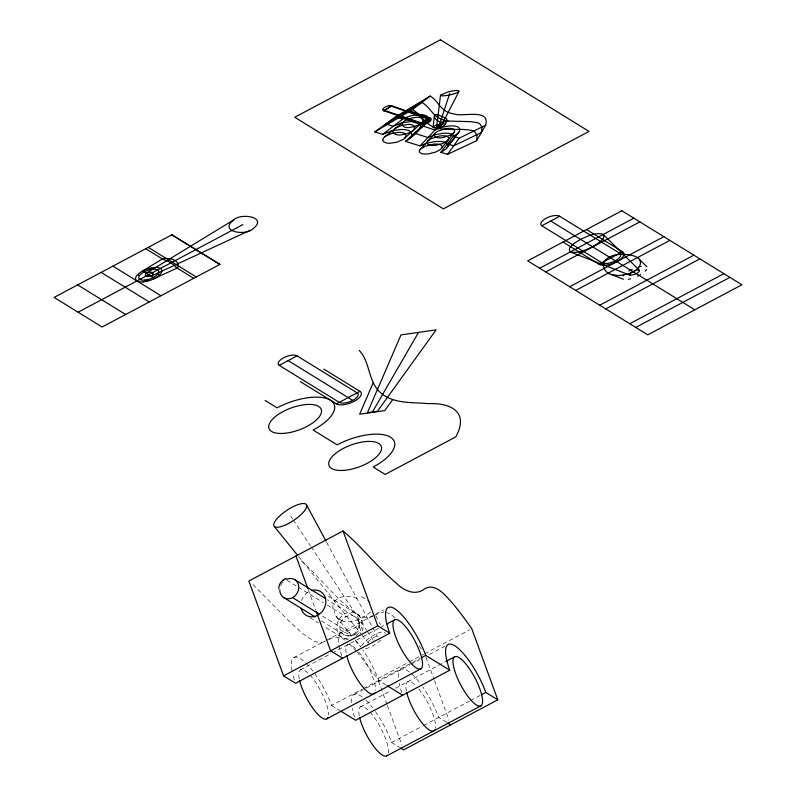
<?xml version="1.0" encoding="UTF-8"?>
<svg xmlns="http://www.w3.org/2000/svg" width="796" height="796" viewBox="0 0 796 796"><rect width="100%" height="100%" fill="white"/><g stroke="black" fill="none" stroke-linecap="round" stroke-linejoin="round"><path stroke-width="0.6" stroke-dasharray="3.98 2.98" d="M355.514 634.074L358.2 631.288L359.613 627.537M359.772 626.233C360.15 622.492 358.061 618.79 354.986 616.731L327.604 599.856M359.563 627.954L359.832 625.636M362.12 630.969C364.737 624.86 362.28 617.298 356.648 613.806L326.808 595.418M370.538 611.905C363.255 618.532 352.3 623.805 342.3 621.019M321.524 620.89L343.643 634.521C346.897 636.511 351.295 636.74 354.558 634.691M354.051 635.019L355.872 633.835M293.754 657.685L325.504 640.8M326.599 640.223L383.533 609.955M300.371 669.914L331.027 653.615M332.121 653.028L379.195 628.004M380.289 627.427L384.667 625.099M386.995 704.4L377.612 678.739L408.268 662.451M409.363 661.864L423.591 654.302M424.686 653.715L469.57 629.855M292.052 670.958A41.72 11.89 62 0 1 304.181 661.516A41.72 11.89 62 0 1 331.604 705.475L362.25 689.177M363.344 688.59L420.278 658.322M353.792 694.679L409.622 664.998M410.716 664.411L419.482 659.755M429.333 654.521L444.656 646.372M360.399 706.908L391.055 690.61M395.433 688.281L444.695 662.093M375.443 711.564A41.72 11.89 62 0 1 391.632 742.469L422.288 726.171M423.382 725.594L469.361 701.147M470.456 700.56L480.306 695.326M374.707 615.298L380.627 612.582L383.911 612.114M329.076 639.556C333.882 636.342 340.35 636.442 344.887 640.133M373.234 616.044C362.668 621.467 352.688 610.751 345.156 604.681C329.196 590.244 315.534 573.498 299.604 559.041M324.659 641.725L319.713 642.68L314.48 641.417L302.53 633.546L288.759 620.81L252.521 584.075M347.613 639.427L341.981 637.447L323.455 626.024M385.712 612.293L389.712 613.736L395.453 617.875M357.145 598.562C347.494 593.318 329.007 597.109 333.514 611.119M286.928 580.214L297.246 586.572M298.192 587.149L323.514 602.761M327.265 605.069L346.031 616.631M322.589 616.114L352.608 634.611M310.082 617.776L318.31 622.85M385.98 684.948L378.677 680.441A41.72 11.89 62 0 0 362.717 649.874M446.715 722.38L438.705 717.445A41.72 11.89 62 0 0 422.756 686.878M331.604 705.475L339.952 710.619M391.632 742.469L399.642 747.404M338.519 618.89L339.086 619.328M349.006 643.476L356.24 650.909M356.936 651.705L377.612 678.739M298.49 556.434L361.444 634.372M362.22 635.337L368.439 643.029M336.061 616.323L354.389 638.989M355.155 639.934L360.498 646.551M419.074 645.845L421.91 649.785M290.6 515.987L292.649 519.072M293.336 520.106L310.43 545.817M311.107 546.842L366.488 630.143M367.175 631.168L373.334 640.422M326.609 542.225L377.632 636.939M375.891 615.985L380.488 624.562M358.598 620.8L358.916 621.467L358.19 619.935M425.969 657.217L434.079 679.366M434.507 680.53L449.014 720.181M387.423 705.564L401.93 745.205M308.221 589.547L315.833 610.363M354.519 717.116A41.72 11.89 62 0 1 352.091 707.962M351.424 702.619A41.72 11.89 62 0 1 362.28 696.948M366.07 700.231A41.72 11.89 62 0 1 372.588 707.674M294.48 680.122A41.72 11.89 62 0 1 292.699 673.913M361.782 646.044A13.89 4.348 -33.6 0 1 374.707 634.561A13.89 4.348 -33.6 0 1 385.155 633.765M380.836 640.054A13.89 4.348 -33.6 0 1 362.956 648.81M361.414 596.741A46.795 20.059 -2.9 0 1 370.05 602.403M342.579 620.681A36.397 20.009 -39.3 0 1 339.245 619.169M338.35 619.049A47.193 26.348 -42.3 0 1 334.161 610.721M348.748 638.949A13.89 11.97 -58.4 0 1 337.653 622.472A13.89 11.97 -58.4 0 1 357.324 614.263A13.89 11.97 -58.4 0 1 355.951 635.944M301.455 600.711A13.91 11.99 -58.4 0 1 310.181 590.99M280.65 585.627A10.547 9.084 -58.4 0 1 282.938 582.015M358.24 620.88A10.547 4.428 -20.1 0 1 353.872 628.432A10.547 4.428 -20.1 0 1 340.389 630.372M368.319 642.69A5.492 1.721 -33.6 0 1 373.433 637.536A5.492 1.721 -33.6 0 1 377.433 637.845M359.265 715.763A27.81 7.93 62 0 1 372.966 715.614A27.81 7.93 62 0 1 388.249 753.364M299.236 678.759A27.81 7.93 62 0 1 312.161 677.645A27.81 7.93 62 0 1 328.38 715.057M401.791 692.679A41.72 11.89 62 0 1 399.224 683.267M398.498 677.466A41.72 11.89 62 0 1 420.596 683.873M341.753 655.675A41.72 11.89 62 0 1 351.135 636.392M355.732 640.949A41.72 11.89 62 0 1 360.558 646.879M346.141 652.76A27.81 7.93 62 0 1 355.722 648.68M358.807 652.083A27.81 7.93 62 0 1 375.423 690.46M406.418 691.127A27.81 7.93 62 0 1 415.761 685.674M418.835 689.077A27.81 7.93 62 0 1 435.322 728.34M353.096 634.342A10.547 9.084 -58.4 0 0 354.986 616.731A10.547 9.084 -58.4 0 0 339.872 625.805A10.547 9.084 -58.4 0 0 353.096 634.342"/><path stroke-width="1.19" d="M436.566 114.485L434.785 114.932A2.796 1.174 -20.1 0 0 434.427 115.529C434.089 120.922 441.661 123.37 445.909 121.529A1.821 0.766 -20.1 0 0 446.954 120.843L446.685 118.982M278.739 588.622C278.739 584.065 281.903 579.866 286.252 578.523M418.646 130.126C421.88 127.947 434.924 117.559 424.119 115.082A21.601 9.054 -20.1 0 0 419.004 114.574L410.835 115.738L403.542 118.504L382.687 134.355L374.777 131.907L395.552 116.833L430.218 96.067C437.352 100.187 440.218 109.271 448.178 112.326A42.208 17.711 -20.1 0 0 454.516 114.057C462.964 117.161 490.435 108.097 485.669 125.231L476.575 140.723L447.531 154.364L440.845 152.305L453.272 136.206A11.741 4.925 -20.1 0 0 459.003 132.046M434.298 116.087L433.094 127.36L435.163 127.997M440.486 95.321L442.049 95.908L446.307 95.57A25.512 10.696 -20.1 0 0 450.994 94.615C456.367 93.948 464.177 89.152 453.203 90.853A25.392 10.646 -20.1 0 0 447.84 91.988L440.526 95.142L436.735 126.295L437.412 126.574A3.592 1.512 -20.1 0 0 438.407 126.494A4.279 1.791 -20.1 0 0 440.228 126.017L441.382 125.38M178.175 266.391L178.185 266.332A28.168 11.821 -20.1 0 0 175.14 260.63L172.802 259.476M441.481 125.241L440.705 124.912A3.711 1.552 -20.1 0 0 439.82 124.992A4.279 1.791 -20.1 0 0 438.019 125.46L436.855 126.096M138.514 275.466L138.683 274.889M158.901 273.923L158.742 274.461M476.575 140.723L477.103 135.23L474.804 131.808A23.154 9.711 -20.1 0 0 471.958 130.514C460.844 128.066 449.272 130.683 438.118 128.375C426.566 126.753 421.731 114.883 412.447 109.569L374.777 131.907M439.074 125.877L449.77 93.331M428.905 118.803L428.915 118.783A4.915 2.06 -20.1 0 1 429.75 119.878M408.288 110.346L405.552 111.798A64.416 27.024 -20.1 0 0 399.383 115.728L398.05 116.773L400.716 115.37A67.65 28.377 -20.1 0 0 406.428 111.748L408.288 110.346L430.089 117.957A6.468 2.716 -20.1 0 1 431.153 119.818A6.448 2.706 -20.1 0 1 424.457 124.116M373.244 382.647L359.633 414.219L384.767 410.607L392.687 399.622M441.472 125.27L459.093 91.271M444.954 124.723L447.153 120.574M372.2 412.408L418.328 332.758M623.019 275.963L623.746 275.068M646.581 269.635L645.277 271.118M447.531 154.364L459.173 138.196L485.669 125.231M447.103 147.738L459.013 131.957A11.094 4.657 -20.1 0 0 459.75 130.663C460.884 126.833 455.421 125.858 452.765 125.877A21.293 8.925 -20.1 0 0 448.327 126.067L441.83 127.37L434.994 130.076L420.049 145.887L405.522 141.399L422.288 125.808A12.338 5.174 -20.1 0 0 425.989 123.241M441.601 148.185L448.009 140.066M448.208 139.817L453.979 132.484A7.522 3.154 -20.1 0 0 454.655 131.032L453.64 129.241A11.632 4.885 -20.1 0 0 452.735 128.823L450.715 128.415A14.109 5.92 -20.1 0 0 445.869 128.624L438.099 131.111A7.761 3.254 -20.1 0 0 434.954 133.37L420.258 149.3C417.442 151.787 421.373 154.275 423.88 153.956A16.756 7.025 -20.1 0 0 429.084 153.747L435.691 152.026L440.357 149.469A7.184 3.015 -20.1 0 0 441.75 147.956C443.253 145.379 439.531 144.096 437.561 144.116A16.776 7.035 -20.1 0 0 433.332 144.195L425.363 146.175L420.258 149.3M409.94 138.275C413.333 135.937 427.82 124.713 415.99 122.106A23.442 9.831 -20.1 0 0 410.557 121.579L401.94 122.793L393.125 126.295L385.771 123.927L421.9 102.386C428.477 105.918 431.581 113.35 437.82 117.32M404.587 138.295L413.323 130.395M413.602 130.136L421.452 123.042M428.915 118.803A1.94 0.816 -20.1 0 1 428.596 119.141L427.203 120.226A23.691 9.94 -20.1 0 1 423.88 122.325L423.562 122.504A11.761 4.935 -20.1 0 1 422.616 123.012L421.392 123.479L383.871 110.783A5.373 2.259 -20.1 0 1 382.876 109.54M429.293 118.893L428.407 119.579M384.816 136.733L404.139 121.38A8.229 3.453 -20.1 0 1 405.791 120.266L411.393 118.037L416.786 117.271A14.338 6.02 -20.1 0 1 420.805 117.788L422.975 119.549L422.507 121.848A8.229 3.453 -20.1 0 1 419.024 124.733L414.567 126.554L409.303 127.519A14.318 6.01 -20.1 0 1 404.418 127.081L402.099 125.201L402.816 122.683A8.139 3.413 -20.1 0 1 404.109 121.4M421.024 123.231L421.999 122.484A31.134 13.054 -20.1 0 1 426.258 119.758L426.636 119.529M412.447 109.569L430.218 96.067M428.298 119.659L427.651 120.106M427.432 120.266L425.462 121.549M383.881 110.773L385.811 109.54M233.765 219.865C218.084 231.974 245.914 236.044 252.849 228.9C268.531 216.801 240.7 212.721 233.765 219.865L146.464 273.137M412.368 131.141L407.303 133.609L400.706 134.932A15.542 6.517 -20.1 0 1 395.532 134.474L392.995 132.504L393.692 129.937A8.159 3.423 -20.1 0 1 396.02 127.917L401.473 125.479L408.288 124.365A15.631 6.557 -20.1 0 1 411.88 124.713L414.835 126.534L414.099 129.609A8.139 3.413 -20.1 0 1 412.368 131.141M282.5 580.582L282.998 580.254M284.033 579.568L284.55 579.239M384.398 110.435L391.771 105.798L428.885 118.713L427.89 119.042A10.696 4.487 -20.1 0 0 426.636 119.698A23.223 9.741 -20.1 0 0 423.074 121.927L421.661 123.002L384.468 110.395L383.871 110.783M388.896 105.729A5.423 2.279 -20.1 0 1 391.771 105.798A5.045 2.119 -20.1 0 1 391.224 106.157L387.811 108.326M387.463 108.545L385.752 109.629M425.422 121.569L423.94 122.465M142.335 271.177L162.623 258.79M640.601 274.54L637.477 276.202M628.999 271.058L632.193 269.356M426.686 119.499L427.78 118.893M405.522 141.399L407.791 140.026A12.199 5.114 -20.1 0 0 410.517 137.668C413.94 134.653 410.646 130.196 406.836 130.027A25.631 10.756 -20.1 0 0 401.035 129.479L391.921 130.743L382.687 134.355M423.452 122.743L422.676 123.171M78.108 312.221L242.87 224.621M279.237 365.354L297.067 355.872L357.115 392.866A10.547 4.428 -20.1 0 1 352.737 400.418A10.547 4.428 -20.1 0 1 339.265 402.358L279.227 365.354A10.547 4.428 -20.1 0 1 283.605 357.802A10.547 4.428 -20.1 0 1 297.077 355.872M541.827 225.746L559.668 216.263L619.716 253.257A10.547 4.428 -20.1 0 1 615.338 260.809A10.547 4.428 -20.1 0 1 601.866 262.74L541.827 225.746A10.547 4.428 -20.1 0 1 546.205 218.194A10.547 4.428 -20.1 0 1 559.678 216.253M539.698 268.232L633.845 218.174M545.698 271.924L639.855 221.875M330.818 400.418L336.419 403.87L359.961 391.353L323.942 369.155M563.001 242.054L599.02 264.252L622.562 251.745L586.533 229.546M569.717 286.729L616.263 261.974M617.318 261.416L663.864 236.671M575.717 290.431L669.874 240.372M599.736 305.226L693.883 255.168M605.736 308.928L699.883 258.869M629.745 323.723L723.902 273.675M635.755 327.425L729.902 277.366M497.789 699.813L471.759 628.691C463.869 617.527 455.819 606.383 446.337 596.483C441.064 590.732 432.706 583.985 424.686 588.751C415.631 596.164 404 590.841 396.677 583.498C377.443 567.389 362.25 547.071 343.016 530.982L248.869 581.04L283.575 675.874L295.585 683.267L389.732 633.218A41.72 11.89 62 0 1 394.726 608.751A41.72 11.89 62 0 1 425.751 655.416L449.76 670.212A41.72 11.89 62 0 1 454.765 645.755A41.72 11.89 62 0 1 485.789 692.411L497.789 699.813L403.642 749.872L400.637 748.021M283.575 675.874L377.722 625.815L389.732 633.218M386.856 623.935L394.517 619.855M421.373 657.745L425.751 655.416M326.808 718.828L420.965 668.769M445.8 661.516L454.556 656.859M449.76 670.212L355.613 720.271L340.996 711.266M481.401 694.739L485.789 692.411M386.846 755.832L480.993 705.773M422.268 123.39L422.318 123.37A6.487 2.726 -20.1 0 1 420.636 124.156M440.845 152.305L445.233 149.628A10.796 4.527 -20.1 0 0 447.362 147.359C449.849 142.842 442.914 141.27 439.71 141.449A25.283 10.607 -20.1 0 0 434.745 141.648L427.542 143.031L420.049 145.887M427.362 122.315L424.228 122.683A8.348 3.502 -20.1 0 1 423.562 122.504M151.2 276.083L152.991 274.68L153.031 273.187A7.453 3.124 -20.1 0 0 152.474 272.68A7.453 3.124 -20.1 0 0 151.618 272.322C149.369 271.735 144.593 272.65 145.28 275.685A7.453 3.124 -20.1 0 0 145.847 276.202A7.453 3.124 -20.1 0 0 146.693 276.56L151.2 276.083L250.471 230.163M143.151 270.749L143.897 270.411M153.976 278.739L153.817 278.819M154.344 278.57L177.409 267.904M630.561 278.809L628.452 279.287M639.079 266.779L641.178 266.302M438.158 127.629L438.307 127.599A11.194 4.696 -20.1 0 0 440.715 126.982A8.696 3.652 -20.1 0 0 442.367 126.385A4.458 1.871 -20.1 0 0 444.656 125.151M438.248 127.609L437.79 127.698M398.07 116.793L420.159 124.226A6.487 2.716 -20.1 0 0 424.308 124.146M437.621 127.728L436.367 127.917M441.233 123.957L439.84 124.196A9.482 3.98 -20.1 0 0 435.223 125.629A4.229 1.771 -20.1 0 0 433.561 126.604M441.392 123.937L441.88 123.877A9.054 3.801 -20.1 0 1 442.775 123.818A7.035 2.955 -20.1 0 1 443.68 123.828L443.86 123.848A4.806 2.02 -20.1 0 1 444.337 123.927L444.865 124.156A2.07 0.866 -20.1 0 1 445.004 124.644M148.882 269.058L151.787 268.919M163.578 258.571L163.618 258.561A3.055 1.284 -20.1 0 0 163.011 258.66M148.026 280.351L146.653 280.441M146.524 280.441L145.688 280.431M430.039 117.947L429.114 118.236A9.472 3.97 -20.1 0 0 427.9 118.833M448.178 121.032L470.605 121.669L477.222 122.614A21.731 9.114 -20.1 0 1 479.869 123.868L481.978 127.201L481.381 132.534L453.67 145.837L447.402 143.817A11.841 4.965 -20.1 0 0 453.352 139.549M421.353 123.47L421.392 123.479A4.885 2.05 -20.1 0 0 426.198 122.873A4.885 2.05 -20.1 0 0 429.691 120.126M437.88 114.733L445.262 117.947A31.213 13.094 -20.1 0 1 446.705 118.972M570.782 252.143C578.971 253.556 587.04 249.437 594.134 245.805C597.358 243.646 607.497 238.253 602.313 233.984C594.124 232.571 586.065 236.681 578.961 240.312C575.737 242.472 565.608 247.864 570.782 252.143L630.064 275.237L634.81 274.391A7.453 3.124 -20.1 0 0 636.263 273.705A7.453 3.124 -20.1 0 0 637.576 272.919L639.268 271.396L639.417 270.282L603.527 234.73M395.552 116.833L402.408 119.131M422.288 125.808L434.994 130.076M453.272 136.206L459.173 138.196M391.224 106.157L428.606 119.141M611.02 274.411L618.522 275.595L627.019 274.262A14.179 5.95 -20.1 0 0 637.934 268.461C649.456 253.815 619.019 252.203 611.189 256.252A8.557 3.592 -20.1 0 0 607.716 258.103C600.224 262.103 603.647 272.819 611.02 274.411L623.457 279.267M156.145 269.784L156.931 270.192M141.24 279.545L140.564 279.197M630.084 275.247L629.745 274.142L631.576 272.401A7.453 3.124 -20.1 0 1 632.89 271.615A7.453 3.124 -20.1 0 1 634.342 270.929L637.526 270.013L639.417 270.282M550.752 220.999L694.838 309.803M171.777 234.85L219.805 264.451M148.235 247.357L196.264 276.958M145.728 248.7L162.643 259.118M176.841 267.874L193.756 278.292M144.166 271.864L153.27 277.486M288.152 360.608L352.737 400.418M112.933 266.133L160.961 295.734M300.4 381.672L330.022 399.92M101.162 272.391L149.19 301.992M77.63 284.898L125.659 314.5M265.098 400.438L277.098 407.841A41.72 17.502 -20.1 0 1 330.42 400.169A41.72 17.502 -20.1 0 1 313.117 430.039L337.136 444.835A41.72 17.502 -20.1 0 1 390.448 437.173A41.72 17.502 -20.1 0 1 373.155 467.043L385.165 474.436L455.77 436.895C469.252 412.467 451.76 402.637 427.86 403.622C411.214 402.079 391.493 404.139 378.787 391.045C368.041 379.662 369.931 361.712 359.245 350.389M294.948 579.737L325.494 598.562M292.57 597.617L318.838 613.806M283.615 597.517L315.206 616.99M342.658 658.242L330.648 650.839L316.261 611.517M387.025 685.595L402.686 695.246M447.71 722.997L450.715 724.838M176.234 267.416L174.493 265.705A86.058 36.099 -20.1 0 0 166.294 260.59L163.299 259.466A7.254 3.045 -20.1 0 1 162.474 258.999M639.377 259.337L646.899 266.799M274.401 526.604L297.714 555.469M306.669 505.211L326.022 541.131M343.016 530.982L377.722 625.815M295.943 556.006L307.793 588.393M311.415 590.552A13.91 11.99 -58.4 0 1 325.634 599.259A13.91 11.99 -58.4 0 1 316.002 616.024A13.91 11.99 -58.4 0 1 301.147 608.442M286.809 579.249A10.547 9.084 -58.4 0 1 298.659 585.617A10.547 9.084 -58.4 0 1 289.963 598.582A10.547 9.084 -58.4 0 1 279.774 589.727M387.453 755.265A27.81 7.93 62 0 1 373.483 746.061A27.81 7.93 62 0 1 359.692 717.733M327.892 717.445A27.81 7.93 62 0 1 314.211 710.072A27.81 7.93 62 0 1 299.664 680.729M374.807 692.759A27.81 7.93 62 0 1 360.946 684.6A27.81 7.93 62 0 1 346.698 655.566M434.845 729.753A27.81 7.93 62 0 1 420.975 721.594A27.81 7.93 62 0 1 406.736 692.56M436.586 114.475A12 5.035 -20.1 0 1 437.88 114.743M436.248 127.927A8.895 3.731 -20.1 0 1 435.273 127.997M421.303 123.4A1.512 0.637 -20.1 0 1 421.701 123.012M426.626 119.698A9.283 3.9 -20.1 0 1 427.84 120.425L427.8 122.007A1.423 0.597 -20.1 0 1 427.482 122.246M453.939 132.544A7.741 3.244 -20.1 0 1 450.287 135.211L442.675 137.579A14.119 5.92 -20.1 0 1 437.999 137.778L436.019 137.4A11.731 4.915 -20.1 0 1 435.064 136.972L434.069 134.813A7.393 3.104 -20.1 0 1 434.775 133.569M448.078 121.111A50.297 21.094 -20.1 0 1 437.979 117.241M453.421 139.36A11.124 4.667 -20.1 0 0 454.128 138.056C455.073 134.046 449.362 133.26 446.606 133.221A23.114 9.691 -20.1 0 0 441.919 133.42L435.094 134.763L427.94 137.539L414.388 133.161A12.487 5.234 -20.1 0 0 418.228 130.514M428.009 140.872A7.89 3.303 -20.1 0 1 431.263 138.613L439.392 136.046A15.313 6.428 -20.1 0 1 444.506 135.827C446.427 135.778 449.859 137.151 448.357 139.569A7.254 3.045 -20.1 0 1 447.014 141.041L442.536 143.539L436.248 145.22A15.323 6.428 -20.1 0 1 431.323 145.429L427.92 144.424L427.094 142.394A7.403 3.104 -20.1 0 1 427.81 141.121M382.936 109.281A5.055 2.119 -20.1 0 1 384.836 107.271A5.084 2.129 -20.1 0 1 388.538 105.798M622.562 251.745A13.91 5.831 -20.1 0 1 616.791 261.695A13.91 5.831 -20.1 0 1 599.02 264.252M359.961 391.353A13.91 5.831 -20.1 0 1 354.19 401.313A13.91 5.831 -20.1 0 1 336.419 403.87M177.677 267.695A3.075 1.294 -20.1 0 0 177.876 267.376L177.886 267.356A11.592 4.866 -20.1 0 0 178.155 266.461M177.13 268.013A5.92 2.478 -20.1 0 1 176.394 267.426M172.692 259.466A28.377 11.9 -20.1 0 0 165.429 258.461L165.309 258.461A12.189 5.114 -20.1 0 0 163.618 258.551M382.697 139.738L383.383 141.589L386.289 142.952A17.104 7.174 -20.1 0 0 389.99 143.27L396.915 142.205L403.313 139.33A8.129 3.413 -20.1 0 0 405.094 137.748C407.343 135.708 405.065 132.823 402.567 132.713A17.094 7.174 -20.1 0 0 398.736 132.355L391.532 133.499L385.831 136.016A8.159 3.423 -20.1 0 0 383.443 138.106L382.697 139.738M367.463 412.646L377.423 411.313L436.118 329.852L400.975 334.907L367.463 412.646M440.427 39.8L294.739 117.261L443.372 208.86L589.06 131.41L440.427 39.8M171.926 234.77L54.088 297.415L102.117 327.017L219.955 264.371L171.926 234.77M621.845 210.771L527.688 260.829L647.765 334.827L741.912 284.769L621.845 210.771M288.6 523.44A19.393 6.069 -33.6 0 0 306.649 506.664A19.393 6.069 -33.6 0 0 291.853 507.35A19.393 6.069 -33.6 0 0 273.824 524.126A19.393 6.069 -33.6 0 0 288.6 523.44M454.625 670.53A27.81 7.93 62 0 0 480.257 706.082A27.81 7.93 62 0 0 468.436 667.327A27.81 7.93 62 0 0 454.625 670.53M394.597 633.526A27.81 7.93 62 0 0 420.228 669.088A27.81 7.93 62 0 0 408.398 630.332A27.81 7.93 62 0 0 394.597 633.526M344.161 470.346A27.81 11.661 -20.1 0 0 381.453 447.024A27.81 11.661 -20.1 0 0 339.832 450.446A27.81 11.661 -20.1 0 0 344.161 470.346M284.122 433.342A27.81 11.661 -20.1 0 0 321.415 410.03A27.81 11.661 -20.1 0 0 279.794 413.452A27.81 11.661 -20.1 0 0 284.122 433.342M144.554 280.132A10.547 4.428 -20.1 0 0 158.693 271.297A10.547 4.428 -20.1 0 0 142.912 272.59A10.547 4.428 -20.1 0 0 144.554 280.132M143.22 281.874A13.91 5.831 -20.1 0 0 161.867 270.222A13.91 5.831 -20.1 0 0 141.061 271.934A13.91 5.831 -20.1 0 0 143.22 281.874"/></g></svg>
